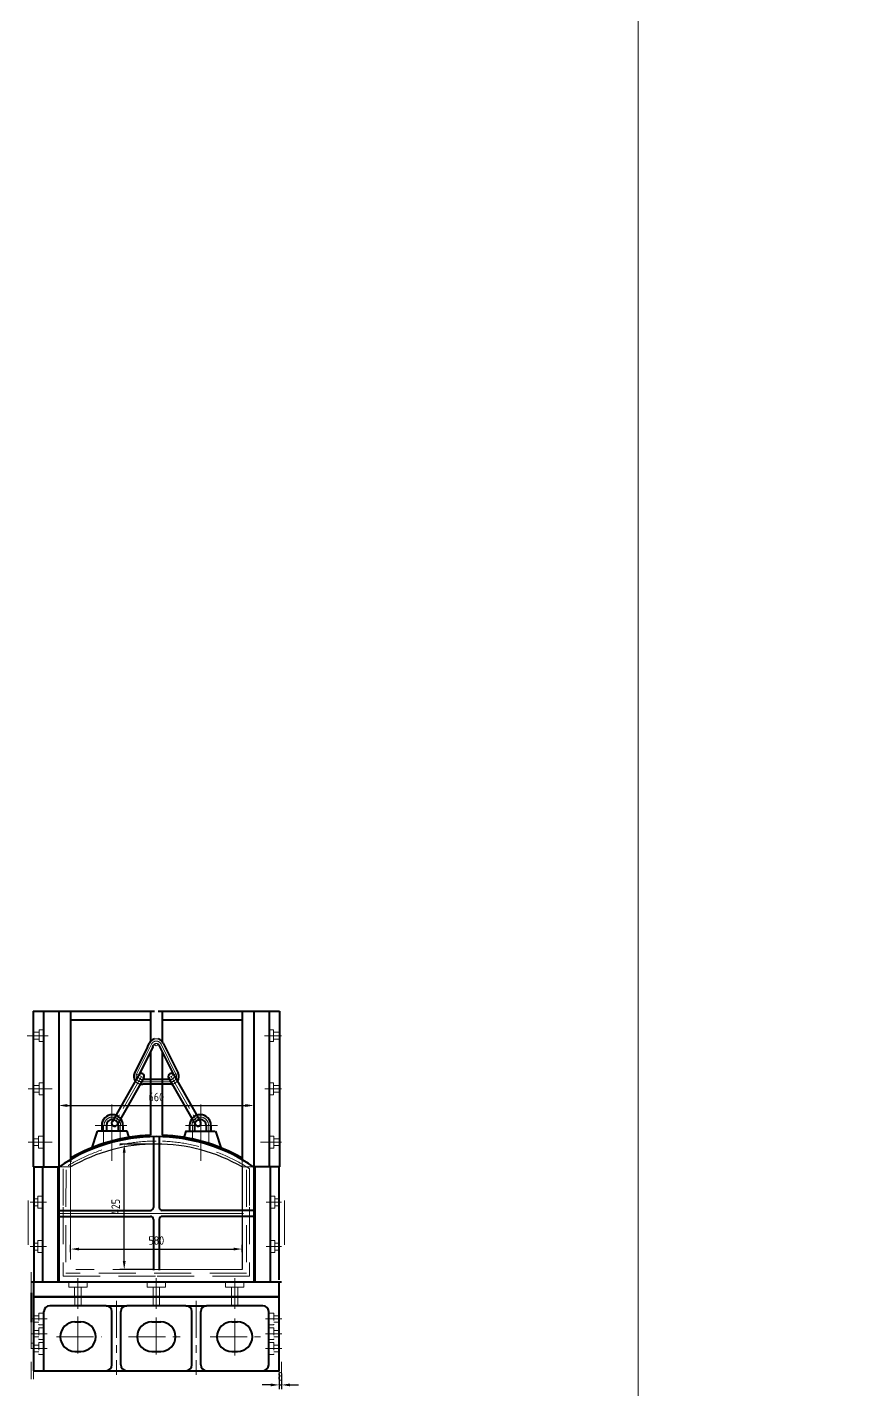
# Model space of a CAD drawing. Header units: millimetres. Extents: x 52110 to 400893, y -153728 to 31997.
# Drawn here: x 160948 to 163742, y -145528 to -140918 of the extents above; entities that cross this region are included whole.
import ezdxf

# ---------------------------------------------------------------- set-up
doc = ezdxf.new("R2010")
doc.units = ezdxf.units.MM
doc.header["$LTSCALE"] = 500
for name, pattern in [('CENTER', [2, 1.25, -0.25, 0.25, -0.25]), ('DASHED2', [0.375, 0.25, -0.125]), ('PHANTOM2', [1.25, 0.625, -0.125, 0.125, -0.125, 0.125, -0.125])]:
    doc.linetypes.add(name, pattern=pattern)
for name, color, linetype, lineweight in [('2D', 4, 'PHANTOM2', 20), ('BIAOZHU', 3, 'Continuous', 25), ('SHI', 7, 'Continuous', 40), ('WEN', 3, 'Continuous', 20), ('XI', 2, 'Continuous', 20), ('XU', 6, 'DASHED2', 20), ('ZHONG', 1, 'CENTER', 20)]:
    doc.layers.add(name, color=color, linetype=linetype, lineweight=lineweight)
doc.layers.add('X1', color=4, linetype='Continuous')
doc.styles.add('GB', font='gbenor.shx', dxfattribs={"bigfont": 'gbcbig.shx'})
doc.dimstyles.get("Standard").update_dxf_attribs({"dimtxt": 0.18, "dimasz": 0.18, "dimexe": 0.18, "dimexo": 0.0625, "dimgap": 0.09, "dimtad": 0, "dimtih": 1, "dimtoh": 1, "dimdec": 4, "dimzin": 0, "dimdsep": 46, "dimtxsty": 'Standard', "dimcen": 0.09, "dimadec": 0, "dimazin": 0, "dimtfac": 1, "dimtdec": 4, "dimtofl": 0, "dimtmove": 0, "dimatfit": 3, "dimfxl": 0, "dimtolj": 1, "dimtzin": 0, "dimarcsym": 0})

# ---------------------------------------------------------------- blocks, each defined once
blk = doc.blocks.new('A$C59137FE6')
at = {"layer": 'SHI'}
for p, q in [((0, 68.3), (0, 18.3)), ((0, 68.3), (0, 18.3)), ((830, 68.3), (0, 68.3)), ((830, 18.3), (830, 68.3)), ((0, 18.3), (830, 18.3))]:
    blk.add_line(p, q, dxfattribs=at)
at = {"layer": 'XU'}
for p, q in [((119, 68.3), (119, 51.3)), ((119, 51.3), (181, 51.3)), ((139, 51.3), (139, 18.3)), ((161, 51.3), (161, 18.3)), ((181, 51.3), (181, 68.3)), ((384, 68.3), (384, 51.3)), ((384, 51.3), (446, 51.3)), ((404, 51.3), (404, 18.3)), ((426, 51.3), (426, 18.3)), ((446, 51.3), (446, 68.3)), ((649, 68.3), (649, 51.3)), ((649, 51.3), (711, 51.3)), ((669, 51.3), (669, 18.3)), ((691, 51.3), (691, 18.3)), ((711, 51.3), (711, 68.3))]:
    blk.add_line(p, q, dxfattribs=at)
at = {"layer": 'ZHONG', "ltscale": 0.2}
for p, q in [((150, 0), (150, 81.7)), ((415, 0), (415, 81.7)), ((680, 0), (680, 81.7))]:
    blk.add_line(p, q, dxfattribs=at)
blk = doc.blocks.new('A$C11745442')
for p, q in [((9.2, 200.1), (9.2, 178.1)), ((839.2, 200.1), (839.2, 178.1)), ((9.2, 150.1), (9.2, 128.1)), ((839.2, 150.1), (839.2, 128.1)), ((9.2, 100.1), (9.2, 78.1)), ((839.2, 100.1), (839.2, 78.1))]:
    blk.add_line(p, q)
at = {"layer": 'Defpoints', "color": 0, "linetype": 'ByBlock'}
for p in [(202.8, 166.1), (169.2, 129.1)]:
    blk.add_point(p, dxfattribs=at)
at = {"layer": 'SHI'}
for p, q in [((839.2, 264.1), (9.2, 264.1)), ((9.2, 264.1), (9.2, 14.1)), ((254.2, 234.1), (64.2, 234.1)), ((254.2, 234.1), (324.2, 234.1)), ((524.2, 234.1), (324.2, 234.1)), ((524.2, 234.1), (594.2, 234.1)), ((784.2, 234.1), (594.2, 234.1)), ((839.2, 14.1), (839.2, 264.1)), ((44.2, 14.1), (44.2, 214.1)), ((274.2, 34.1), (274.2, 214.1)), ((304.2, 34.1), (304.2, 214.1)), ((544.2, 34.1), (544.2, 214.1)), ((574.2, 34.1), (574.2, 214.1)), ((804.2, 34.1), (804.2, 214.1)), ((149.2, 179.1), (169.2, 179.1)), ((409.2, 179.1), (439.2, 179.1)), ((679.2, 179.1), (699.2, 179.1)), ((149.2, 79.1), (169.2, 79.1)), ((409.2, 79.1), (439.2, 79.1)), ((679.2, 79.1), (699.2, 79.1)), ((9.2, 14.1), (254.2, 14.1)), ((254.2, 14.1), (324.2, 14.1)), ((294.2, 14.1), (524.4, 14.1)), ((524.2, 14.1), (594.2, 14.1)), ((594.2, 14.1), (784.4, 14.1)), ((784.2, 14.1), (839.2, 14.1))]:
    blk.add_line(p, q, dxfattribs=at)
for centre, radius, start, end in [((64.2, 214.1), 20, 90, 180), ((254.2, 214.1), 20, 0, 90), ((324.2, 214.1), 20, 90, 180), ((524.2, 214.1), 20, 0, 90), ((594.2, 214.1), 20, 90, 180), ((784.2, 214.1), 20, 0, 90), ((149.2, 129.1), 50, 90, 270), ((169.2, 129.1), 50, 270, 90), ((409.2, 129.1), 50, 90, 270), ((439.2, 129.1), 50, 270, 90), ((679.2, 129.1), 50, 90, 270), ((699.2, 129.1), 50, 270, 90), ((254.2, 34.1), 20, 270, 0), ((324.2, 34.1), 20, 180, 270), ((524.2, 34.1), 20, 270, 0), ((594.2, 34.1), 20, 180, 270), ((784.2, 34.1), 20, 270, 0)]:
    blk.add_arc(centre, radius, start, end, dxfattribs=at)
at = {"layer": 'XU', "ltscale": 0.2}
for p, q in [((148.2, 234.1), (148.2, 264.1)), ((170.2, 234.1), (170.2, 264.1)), ((413.2, 234.1), (413.2, 264.1)), ((435.2, 234.1), (435.2, 264.1)), ((678.2, 234.1), (678.2, 264.1)), ((700.2, 234.1), (700.2, 264.1)), ((9.2, 200.1), (27.2, 200.1)), ((27.2, 209.1), (27.2, 169.1)), ((27.2, 209.1), (44.2, 209.1)), ((821.2, 209.1), (804.2, 209.1)), ((821.2, 209.1), (821.2, 169.1)), ((839.2, 200.1), (821.2, 200.1)), ((9.2, 178.1), (27.2, 178.1)), ((9.2, 150.1), (27.2, 150.1)), ((27.2, 169.1), (44.2, 169.1)), ((27.2, 159.1), (27.2, 119.1)), ((27.2, 159.1), (44.2, 159.1)), ((821.2, 169.1), (804.2, 169.1)), ((821.2, 159.1), (804.2, 159.1)), ((839.2, 178.1), (821.2, 178.1)), ((821.2, 159.1), (821.2, 119.1)), ((839.2, 150.1), (821.2, 150.1)), ((9.2, 128.1), (27.2, 128.1)), ((9.2, 100.1), (27.2, 100.1)), ((27.2, 119.1), (44.2, 119.1)), ((27.2, 109.1), (44.2, 109.1)), ((27.2, 109.1), (27.2, 69.1)), ((821.2, 119.1), (804.2, 119.1)), ((821.2, 109.1), (804.2, 109.1)), ((839.2, 128.1), (821.2, 128.1)), ((821.2, 109.1), (821.2, 69.1)), ((839.2, 100.1), (821.2, 100.1)), ((9.2, 78.1), (27.2, 78.1)), ((27.2, 69.1), (44.2, 69.1)), ((821.2, 69.1), (804.2, 69.1)), ((839.2, 78.1), (821.2, 78.1))]:
    blk.add_line(p, q, dxfattribs=at)
at = {"layer": 'ZHONG', "ltscale": 0.2}
for p, q in [((159.2, 223.5), (159.2, 277.5)), ((424.2, 223.5), (424.2, 277.5)), ((689.2, 223.5), (689.2, 277.5)), ((289.2, 250), (289.2, 0)), ((559.2, 250), (559.2, 0)), ((0, 189.1), (55.1, 189.1)), ((159.2, 197.5), (159.2, 61.9)), ((424.2, 194.2), (424.2, 65.2)), ((689.2, 191), (689.2, 60.3)), ((848.3, 189.1), (793.3, 189.1)), ((0, 139.1), (55.1, 139.1)), ((848.3, 139.1), (793.3, 139.1)), ((87.2, 129.1), (238.8, 129.1)), ((330.2, 129.1), (507.2, 129.1)), ((606, 129.1), (777, 129.1)), ((0, 89.1), (55.1, 89.1)), ((848.3, 89.1), (793.3, 89.1))]:
    blk.add_line(p, q, dxfattribs=at)
blk = doc.blocks.new('*D1057')
at = {"layer": 'Defpoints', "color": 0}
for p in [(161094.2, -145072.2), (161674.2, -145051.7), (161674.2, -145072.2)]:
    blk.add_point(p, dxfattribs=at)
at = {"layer": 'WEN', "color": 0, "lineweight": -2}
for p, q in [((161094.2, -145062.2), (161094.2, -145037.3)), ((161123, -145051.7), (161645.4, -145051.7)), ((161674.2, -145062.2), (161674.2, -145037.3))]:
    blk.add_line(p, q, dxfattribs=at)
at = {"layer": 'WEN', "color": 0}
for points in [[(161123, -145046.9), (161123, -145056.5), (161094.2, -145051.7)], [(161645.4, -145046.9), (161645.4, -145056.5), (161674.2, -145051.7)]]:
    blk.add_solid(points, dxfattribs=at)
at = {"layer": 'WEN', "color": 0, "insert": (161384.2, -145022.9), "char_height": 28.8, "attachment_point": 5, "style": 'GB'}
blk.add_mtext('\\A1;580', dxfattribs=at)
blk = doc.blocks.new('*D1058')
at = {"layer": 'Defpoints', "color": 0}
for p in [(161275.7, -144696.3), (161384.2, -144696.3), (161384.2, -145121.3)]:
    blk.add_point(p, dxfattribs=at)
at = {"layer": 'WEN', "color": 0, "lineweight": -2}
for p, q in [((161374.2, -144696.3), (161261.3, -144696.3)), ((161275.7, -145092.5), (161275.7, -144725.1)), ((161374.2, -145121.3), (161261.3, -145121.3))]:
    blk.add_line(p, q, dxfattribs=at)
at = {"layer": 'WEN', "color": 0}
for points in [[(161270.9, -144725.1), (161280.5, -144725.1), (161275.7, -144696.3)], [(161270.9, -145092.5), (161280.5, -145092.5), (161275.7, -145121.3)]]:
    blk.add_solid(points, dxfattribs=at)
at = {"layer": 'WEN', "color": 0, "insert": (161246.9, -144908.8), "char_height": 28.8, "attachment_point": 5, "rotation": 90, "style": 'GB'}
blk.add_mtext('\\A1;425', dxfattribs=at)
blk = doc.blocks.new('*D1059')
at = {"layer": 'Defpoints', "color": 0}
for p in [(161714.2, -144566), (161054.2, -144821.9), (161714.2, -144821.9)]:
    blk.add_point(p, dxfattribs=at)
at = {"layer": 'WEN', "color": 0, "lineweight": -2}
for p, q in [((161054.2, -144811.9), (161054.2, -144551.6)), ((161083, -144566), (161685.4, -144566)), ((161714.2, -144811.9), (161714.2, -144551.6))]:
    blk.add_line(p, q, dxfattribs=at)
at = {"layer": 'WEN', "color": 0}
for points in [[(161083, -144561.2), (161083, -144570.8), (161054.2, -144566)], [(161685.4, -144561.2), (161685.4, -144570.8), (161714.2, -144566)]]:
    blk.add_solid(points, dxfattribs=at)
at = {"layer": 'WEN', "color": 0, "insert": (161384.2, -144537.2), "char_height": 28.8, "attachment_point": 5, "style": 'GB'}
blk.add_mtext('\\A1;660', dxfattribs=at)
blk = doc.blocks.new('*D1060')
at = {"layer": 'BIAOZHU', "color": 0, "lineweight": -2}
for p, q in [((161799.2, -145472.6), (161799.2, -145525.8)), ((161807.2, -145472.6), (161807.2, -145525.8)), ((161770.4, -145511.4), (161741.6, -145511.4)), ((161799.2, -145511.4), (161807.2, -145511.4)), ((161836, -145511.4), (161864.8, -145511.4))]:
    blk.add_line(p, q, dxfattribs=at)
at = {"layer": 'BIAOZHU', "color": 0}
for points in [[(161770.4, -145506.6), (161770.4, -145516.2), (161799.2, -145511.4)], [(161836, -145506.6), (161836, -145516.2), (161807.2, -145511.4)]]:
    blk.add_solid(points, dxfattribs=at)
at = {"layer": 'Defpoints', "color": 0}
for p in [(161799.2, -145462.6), (161807.2, -145462.6), (161807.2, -145511.4)]:
    blk.add_point(p, dxfattribs=at)
at = {"layer": 'BIAOZHU', "color": 0, "insert": (161803.2, -145482.6), "char_height": 28.8, "attachment_point": 5, "style": 'GB'}
blk.add_mtext('\\A1;8', dxfattribs=at)

msp = doc.modelspace()

# ---------------------------------------------------------------- linework, layer by layer
at = {"layer": '2D'}
for p, q in [((161094.19174, -144773.98171), (161094.19174, -145121.27645)), ((160951.19174, -144886.86185), (160951.19174, -145036.86185)), ((161817.19174, -144886.86185), (161817.19174, -145036.86185)), ((161674.19174, -145121.27645), (161094.06224, -145121.27645))]:
    msp.add_line(p, q, dxfattribs=at)
at = {"layer": 'SHI'}
for p, q in [((160967.69168, -144246.27645), (160967.69168, -144773.27645)), ((160967.69168, -144246.27645), (161378.19174, -144246.27645)), ((161002.69168, -144246.27645), (161002.69168, -144773.27645)), ((161054.19168, -144246.27645), (161054.19168, -144559.16244)), ((161094.19168, -144246.27645), (161094.19168, -144756.15457)), ((161364.19168, -144246.27645), (161364.19168, -144349.47884)), ((161390.19174, -144246.27645), (161800.69179, -144246.27645)), ((161404.19168, -144246.27645), (161404.19168, -144349.47871)), ((161674.19179, -144246.27645), (161674.19179, -144748.98175)), ((161714.19179, -144246.27645), (161714.19179, -144921.27645)), ((161765.69179, -144246.27645), (161765.69179, -144773.27645)), ((161800.69179, -144246.27645), (161800.69179, -144773.27645)), ((161094.19168, -144276.27645), (161364.19168, -144276.27645)), ((161404.19168, -144276.27645), (161674.19168, -144276.27645)), ((161354.53297, -144367.35168), (161310.44854, -144456.07173)), ((161372.39934, -144367.35168), (161324.77713, -144463.19151)), ((161354.53297, -144367.35168), (161360.90777, -144354.52237)), ((161354.53297, -144367.35168), (161360.90777, -144354.52237)), ((161364.19168, -144382.70521), (161364.19168, -144666.62138)), ((161372.39934, -144367.35168), (161375.23637, -144361.64216)), ((161372.39934, -144367.35168), (161375.23637, -144361.64216)), ((161393.14711, -144361.64216), (161443.60634, -144463.19151)), ((161404.19168, -144382.70534), (161404.19168, -144666.62138)), ((161407.4757, -144354.52237), (161457.93494, -144456.07173)), ((161325.0488, -144462.68222), (161234.49826, -144621.24015)), ((161342.41621, -144472.60054), (161251.86567, -144631.15847)), ((161428.84603, -144477.64138), (161339.53745, -144477.64138)), ((161425.96726, -144472.60054), (161516.51781, -144631.15847)), ((161443.33467, -144462.68222), (161533.88522, -144621.24015)), ((161333.7325, -144493.64138), (161339.19174, -144493.64138)), ((161429.19174, -144493.64138), (161339.19174, -144493.64138)), ((161434.65097, -144493.64138), (161429.19174, -144493.64138)), ((161434.65097, -144493.64138), (161429.19174, -144493.64138)), ((161054.19168, -144551.27645), (161054.19168, -144811.27645)), ((161054.19174, -144601.27645), (161054.19174, -144851.27645)), ((161184.19174, -144653.09101), (161163.63559, -144715.03845)), ((161285.59494, -144653.09101), (161185.59494, -144653.09101)), ((161199.59494, -144633.09101), (161199.59494, -144653.09101)), ((161215.59494, -144633.09101), (161215.59494, -144653.09101)), ((161255.59494, -144633.09101), (161255.59494, -144653.09101)), ((161271.59494, -144633.09101), (161271.59494, -144653.09101)), ((161284.19174, -144653.09101), (161292.64846, -144678.57597)), ((161484.19174, -144653.09101), (161475.73501, -144678.57597)), ((161482.78854, -144653.09101), (161582.78854, -144653.09101)), ((161496.78854, -144633.09101), (161496.78854, -144653.09101)), ((161512.78854, -144633.09101), (161512.78854, -144653.09101)), ((161552.78854, -144633.09101), (161552.78854, -144653.09101)), ((161568.78854, -144633.09101), (161568.78854, -144653.09101)), ((161584.19174, -144653.09101), (161604.74788, -144715.03845)), ((161054.19174, -144709.30685), (161054.19174, -144910.20345)), ((161374.19174, -144671.36266), (161374.19174, -144911.27645)), ((161394.19174, -144671.36266), (161394.19174, -144911.27645)), ((160967.69168, -144773.27645), (161054.19174, -144773.27645)), ((160969.69168, -144773.27645), (160969.69168, -145163.27645)), ((160999.69168, -144773.27645), (160999.69168, -145163.27645)), ((161051.19168, -144773.27645), (161051.19168, -145163.27645)), ((161800.69179, -144773.27645), (161714.19179, -144773.27645)), ((161717.19179, -144773.27645), (161717.19179, -145163.27645)), ((161717.19179, -144773.27645), (161717.19179, -145163.27645)), ((161768.69179, -144773.27645), (161768.69179, -145163.27645)), ((161798.69179, -144773.27645), (161798.69179, -145155.36019)), ((161054.19174, -144910.20345), (161054.19174, -145163.27645)), ((161054.19174, -144921.27645), (161364.19174, -144921.27645)), ((161054.19174, -144941.27645), (161364.19174, -144941.27645)), ((161714.19174, -144921.27645), (161404.19174, -144921.27645)), ((161714.19174, -144941.27645), (161404.19174, -144941.27645)), ((161714.19174, -144921.27645), (161714.19174, -145163.27645)), ((161714.19174, -144921.27645), (161714.19174, -145163.27645)), ((161374.19174, -144951.27645), (161374.19174, -145123.27645)), ((161394.19174, -144951.27645), (161394.19174, -145123.27645)), ((161807.19174, -145163.27645), (160961.19174, -145163.27645)), ((161807.19174, -145163.27645), (160961.19174, -145163.27645)), ((160961.19174, -145199.27645), (160961.19174, -145299.27645))]:
    msp.add_line(p, q, dxfattribs=at)
for centre, radius, start, end in [((161384.19174, -144366.09203), 26, 103.3423638, 153.57750938), ((161384.19174, -144366.09203), 26, 26.42249062, 76.6576362), ((161384.19174, -144366.09203), 10, 126.86989917, 153.57750938), ((161384.19174, -144366.09203), 10, 26.42249062, 53.13010387), ((161333.7325, -144467.64138), 26, 153.57750938, 217.64996209), ((161333.7325, -144467.64138), 10, 330.26982704, 150.26982704), ((161434.65097, -144467.64138), 10, 29.73017296, 209.73017296), ((161434.65097, -144467.64138), 26, 322.35003791, 26.42249062), ((161333.7325, -144467.64138), 26, 262.88969198, 270), ((161434.65097, -144467.64138), 26, 270, 277.11030802), ((161235.59494, -144633.09101), 36, 0, 180), ((161235.59494, -144633.09101), 20, 0, 180), ((161532.78854, -144633.09101), 36, 0, 180), ((161532.78854, -144633.09101), 20, 0, 180), ((161384.19174, -145246.27645), 580, 91.97610829, 120), ((161243.18196, -144626.19931), 10, 150.26982704, 330.26982704), ((161384.19174, -145246.27645), 580, 60, 88.02389171), ((161525.20151, -144626.19931), 10, 209.73017296, 29.73017296), ((161384.19174, -145251.27645), 580, 90, 124.67811959), ((161384.19174, -145251.27645), 580, 55.32188041, 90), ((161364.19174, -144911.27645), 10, 270, 0), ((161364.19174, -144951.27645), 10, 0, 90), ((161404.19174, -144911.27645), 10, 180, 270), ((161404.19174, -144951.27645), 10, 90, 180)]:
    msp.add_arc(centre, radius, start, end, dxfattribs=at)
at = {"layer": 'WEN'}
for p, q in [((160961.19174, -145129.52645), (160961.19174, -145357.36506)), ((160961.19174, -145324.57292), (160961.19174, -145388.16153)), ((160969.69168, -145370.16153), (160961.19174, -145370.16153)), ((160961.19174, -145433.27645), (160961.19174, -145491.98193)), ((160969.19179, -145433.27645), (160969.19179, -145491.98193)), ((161799.19179, -145433.27645), (161799.19179, -145491.98193)), ((161807.19174, -145433.27645), (161807.19174, -145491.98193))]:
    msp.add_line(p, q, dxfattribs=at)
at = {"layer": 'WEN', "color": 7, "linetype": 'Continuous'}
msp.add_arc((161384.19174, -144357.83791), 6.00538, 182.42517798, 357.57482506, dxfattribs=at)
msp.add_arc((161384.19174, -144357.83791), 6.00538, 182.42517798, 357.57482506, dxfattribs=at)
at = {"layer": 'X1'}
msp.add_line((161674.19174, -144773.98171), (161674.19174, -145121.27645), dxfattribs=at)
for start, end in [(90, 120), (60, 90)]:
    msp.add_arc((161384.19174, -145276.27645), 580, start, end, dxfattribs=at)
at = {"layer": 'XI'}
msp.add_lwpolyline([(163013.21724, -153727.79607), (194661.21724, -153727.79607), (194661.21724, -134719.79607), (163013.21724, -134719.79607)], close=True, dxfattribs=at)
at = {"layer": 'XU'}
for p, q in [((160967.69168, -144318.27645), (160987.69168, -144318.27645)), ((160967.69168, -144341.27645), (160987.69168, -144341.27645)), ((160987.69168, -144309.77645), (160987.69168, -144349.77645)), ((161002.69168, -144309.77645), (160987.69168, -144309.77645)), ((161765.69179, -144309.77645), (161780.69179, -144309.77645)), ((161780.69179, -144309.77645), (161780.69179, -144349.77645)), ((161800.69179, -144318.27645), (161780.69179, -144318.27645)), ((161800.69179, -144341.27645), (161780.69179, -144341.27645)), ((161002.69168, -144349.77645), (160987.69168, -144349.77645)), ((161765.69179, -144349.77645), (161780.69179, -144349.77645)), ((161333.7325, -144477.64138), (161339.53745, -144477.64138)), ((161434.65097, -144477.64138), (161428.84603, -144477.64138)), ((161434.65097, -144477.64138), (161429.19174, -144477.64138)), ((160967.69168, -144498.27645), (160987.69168, -144498.27645)), ((160967.69168, -144521.27645), (160987.69168, -144521.27645)), ((160987.69168, -144489.77645), (160987.69168, -144529.77645)), ((161002.69168, -144489.77645), (160987.69168, -144489.77645)), ((161364.19174, -144493.64138), (161364.19174, -144489.53548)), ((161404.19174, -144493.64138), (161404.19174, -144489.53548)), ((161765.69179, -144489.77645), (161780.69179, -144489.77645)), ((161780.69179, -144489.77645), (161780.69179, -144529.77645)), ((161800.69179, -144498.27645), (161780.69179, -144498.27645)), ((161800.69179, -144521.27645), (161780.69179, -144521.27645)), ((161002.69168, -144529.77645), (160987.69168, -144529.77645)), ((161765.69179, -144529.77645), (161780.69179, -144529.77645)), ((160966.28848, -144678.27645), (160986.28848, -144678.27645)), ((160966.28848, -144701.27645), (160986.28848, -144701.27645)), ((160986.28848, -144669.77645), (160986.28848, -144709.77645)), ((161001.28848, -144669.77645), (160986.28848, -144669.77645)), ((161001.28848, -144709.77645), (160986.28848, -144709.77645)), ((161767.09499, -144669.77645), (161782.09499, -144669.77645)), ((161767.09499, -144709.77645), (161782.09499, -144709.77645)), ((161782.09499, -144669.77645), (161782.09499, -144709.77645)), ((161802.09499, -144678.27645), (161782.09499, -144678.27645)), ((161802.09499, -144701.27645), (161782.09499, -144701.27645)), ((161094.19168, -144756.15457), (161094.19174, -144773.27645)), ((161674.19174, -144773.98171), (161674.19179, -144743.98175)), ((161055.68603, -144773.27645), (161094.19174, -144773.27645)), ((161069.19174, -144779.71724), (161069.19174, -144910.20345)), ((161079.19174, -144783.3571), (161077.89503, -145143.27645)), ((161712.69744, -144773.27645), (161674.19174, -144773.27645)), ((161689.19174, -144783.3571), (161689.76304, -145143.27645)), ((161699.19174, -144779.71724), (161699.19174, -144910.20345)), ((161699.19174, -144779.71724), (161699.19174, -144910.20345)), ((160983.69168, -144881.27645), (160969.69168, -144881.27645)), ((160983.69168, -144873.27645), (160983.69168, -144913.27645)), ((160999.69168, -144873.27645), (160983.69168, -144873.27645)), ((161768.69179, -144873.27645), (161784.69179, -144873.27645)), ((161784.69179, -144873.27645), (161784.69179, -144913.27645)), ((161784.69179, -144881.27645), (161798.69179, -144881.27645)), ((160983.69168, -144905.27645), (160969.69168, -144905.27645)), ((160999.69168, -144913.27645), (160983.69168, -144913.27645)), ((161069.19174, -144910.20345), (161069.19174, -145143.27645)), ((161699.19174, -144910.20345), (161699.19174, -145143.27645)), ((161699.19174, -144910.20345), (161699.19174, -145103.27645)), ((161768.69179, -144913.27645), (161784.69179, -144913.27645)), ((161784.69179, -144905.27645), (161798.69179, -144905.27645)), ((160983.69168, -145031.27645), (160969.69168, -145031.27645)), ((160983.69168, -145023.27645), (160983.69168, -145063.27645)), ((160999.69168, -145023.27645), (160983.69168, -145023.27645)), ((161768.69179, -145023.27645), (161784.69179, -145023.27645)), ((161784.69179, -145023.27645), (161784.69179, -145063.27645)), ((161784.69179, -145031.27645), (161798.69179, -145031.27645)), ((160983.69168, -145055.27645), (160969.69168, -145055.27645)), ((160999.69168, -145063.27645), (160983.69168, -145063.27645)), ((161768.69179, -145063.27645), (161784.69179, -145063.27645)), ((161784.69179, -145055.27645), (161798.69179, -145055.27645)), ((161069.19174, -145143.27645), (161384.19174, -145143.27645)), ((161689.68368, -145133.27645), (161078.07517, -145133.27645)), ((161699.19174, -145143.27645), (161384.19174, -145143.27645))]:
    msp.add_line(p, q, dxfattribs=at)
for centre, radius, start, end in [((161384.19174, -144366.09203), 26, 76.6576362, 103.3423638), ((161384.19174, -144366.09203), 10, 53.13010387, 126.86989917), ((161333.7325, -144467.64138), 10, 150.26982704, 330.26982704), ((161333.7325, -144467.64138), 10, 153.57750938, 270), ((161434.65097, -144467.64138), 10, 209.73017296, 29.73017296), ((161434.65097, -144467.64138), 10, 270, 26.42249062), ((161333.7325, -144467.64138), 26, 217.64996209, 262.88969198), ((161434.65097, -144467.64138), 26, 277.11030802, 322.35003791), ((161243.18196, -144626.19931), 10, 330.26982704, 150.26982704), ((161525.20151, -144626.19931), 10, 29.73017296, 209.73017296), ((161384.19174, -145263.94806), 577.67161, 90, 123.04465468), ((161384.19174, -145263.94806), 577.67161, 56.95534532, 90)]:
    msp.add_arc(centre, radius, start, end, dxfattribs=at)
at = {"layer": 'ZHONG'}
for p, q in [((161018.414, -144329.77645), (160947.95874, -144329.77645)), ((161749.96947, -144329.77645), (161807.19174, -144329.77645)), ((161317.76317, -144458.52149), (161349.70184, -144476.76128)), ((161450.6203, -144458.52149), (161418.68164, -144476.76128)), ((161032.03848, -144509.77645), (160950.58186, -144509.77645)), ((161807.19174, -144509.77645), (161750.61986, -144509.77645)), ((161234.19174, -144752.97894), (161234.19174, -144562.73012)), ((161534.19174, -144752.97894), (161534.19174, -144562.73012)), ((161285.04289, -144633.09101), (161177.11779, -144633.09101)), ((161206.19174, -144633.09101), (161206.19174, -144699.02426)), ((161262.19174, -144633.09101), (161262.19174, -144684.71719)), ((161483.34058, -144633.09101), (161591.26568, -144633.09101)), ((161506.19174, -144633.09101), (161506.19174, -144684.71719)), ((161562.19174, -144633.09101), (161562.19174, -144699.02426)), ((161032.03848, -144689.77645), (160950.58186, -144689.77645)), ((161736.34499, -144689.77645), (161807.19174, -144689.77645)), ((160957.65998, -144893.27645), (161012.42923, -144893.27645)), ((161807.19174, -144893.27645), (161755.95424, -144893.27645)), ((161054.19174, -144931.27645), (161714.19174, -144931.27645)), ((160957.65998, -145043.27645), (161012.42923, -145043.27645)), ((161807.19174, -145043.27645), (161755.95424, -145043.27645))]:
    msp.add_line(p, q, dxfattribs=at)
at = {"layer": 'ZHONG', "ltscale": 0.2}
for p, q in [((161317.61284, -144459.63162), (161368.07207, -144358.08226)), ((161450.77064, -144459.63162), (161400.31141, -144358.08226)), ((161333.7325, -144467.64138), (161234.6479, -144641.14282)), ((161434.65097, -144467.64138), (161533.73557, -144641.14282)), ((161434.65097, -144485.64138), (161333.7325, -144485.64138))]:
    msp.add_line(p, q, dxfattribs=at)
for centre, radius, start, end in [((161384.19174, -144366.09203), 18, 26.42249092, 153.57750908), ((161333.7325, -144467.64138), 18, 153.57750938, 270), ((161434.65097, -144467.64138), 18.03004, 266.69231765, 29.73017296)]:
    msp.add_arc(centre, radius, start, end, dxfattribs=at)
at = {"layer": 'ZHONG'}
for centre in [(161235.59494, -144633.09101), (161532.78854, -144633.09101)]:
    msp.add_arc(centre, 28, 0, 180, dxfattribs=at)

# ---------------------------------------------------------------- block references
at = {"layer": 'WEN'}
for name, p in [('A$C59137FE6', (160969.19177, -145231.57137)), ('A$C11745442', (160960.02417, -145477.36584))]:
    msp.add_blockref(name, p, dxfattribs=at)

# ---------------------------------------------------------------- dimensions: what is measured, and where the dimension line sits
at = {"layer": 'BIAOZHU'}
dim = msp.add_linear_dim(base=(161807.19174, -145511.42555), p1=(161799.19179, -145462.62919), p2=(161807.19174, -145462.62919), dimstyle='Standard', override={"dimscale": 160, "dimexe": 0.09, "dimtad": 1, "dimtih": 0, "dimtoh": 0, "dimdec": 0, "dimzin": 12, "dimtxsty": 'GB', "dimcen": 0, "dimtdec": 0, "dimtix": 1, "dimtofl": 1, "dimatfit": 2}, dxfattribs=at)
dim.commit()
dim.dimension.update_dxf_attribs({"geometry": '*D1060', "text_midpoint": (161803.19176, -145482.62555)})
at = {"layer": 'WEN'}
dim = msp.add_linear_dim(base=(161714.19179, -144566.04241), p1=(161054.19174, -144821.86033), p2=(161714.19179, -144821.86033), text='660', dimstyle='Standard', override={"dimscale": 160, "dimexe": 0.09, "dimtad": 1, "dimtih": 0, "dimtoh": 0, "dimzin": 12, "dimtxsty": 'GB', "dimcen": 0, "dimtdec": 0, "dimtix": 1, "dimtofl": 1, "dimatfit": 2}, dxfattribs=at)
dim.commit()
dim.dimension.update_dxf_attribs({"geometry": '*D1059', "text_midpoint": (161384.19176, -144537.24241)})
dim = msp.add_linear_dim(base=(161275.71719, -144696.27645), p1=(161384.19174, -145121.27645), p2=(161384.19174, -144696.27645), angle=90, dimstyle='Standard', override={"dimscale": 160, "dimexe": 0.09, "dimtad": 1, "dimtih": 0, "dimtoh": 0, "dimzin": 12, "dimtxsty": 'GB', "dimcen": 0, "dimtdec": 0, "dimtix": 1, "dimtofl": 1, "dimatfit": 2}, dxfattribs=at)
dim.commit()
dim.dimension.update_dxf_attribs({"geometry": '*D1058', "text_midpoint": (161275.71719, -144908.77645), "dimtype": 160})
dim = msp.add_linear_dim(base=(161674.19174, -145051.69024), p1=(161094.19174, -145072.24735), p2=(161674.19174, -145072.24735), dimstyle='Standard', override={"dimscale": 160, "dimexe": 0.09, "dimtad": 1, "dimtih": 0, "dimtoh": 0, "dimzin": 12, "dimtxsty": 'GB', "dimcen": 0, "dimtdec": 0, "dimtix": 1, "dimtofl": 1, "dimatfit": 2}, dxfattribs=at)
dim.commit()
dim.dimension.update_dxf_attribs({"geometry": '*D1057', "text_midpoint": (161384.19174, -145022.89024)})

doc.saveas('drawing.dxf')
